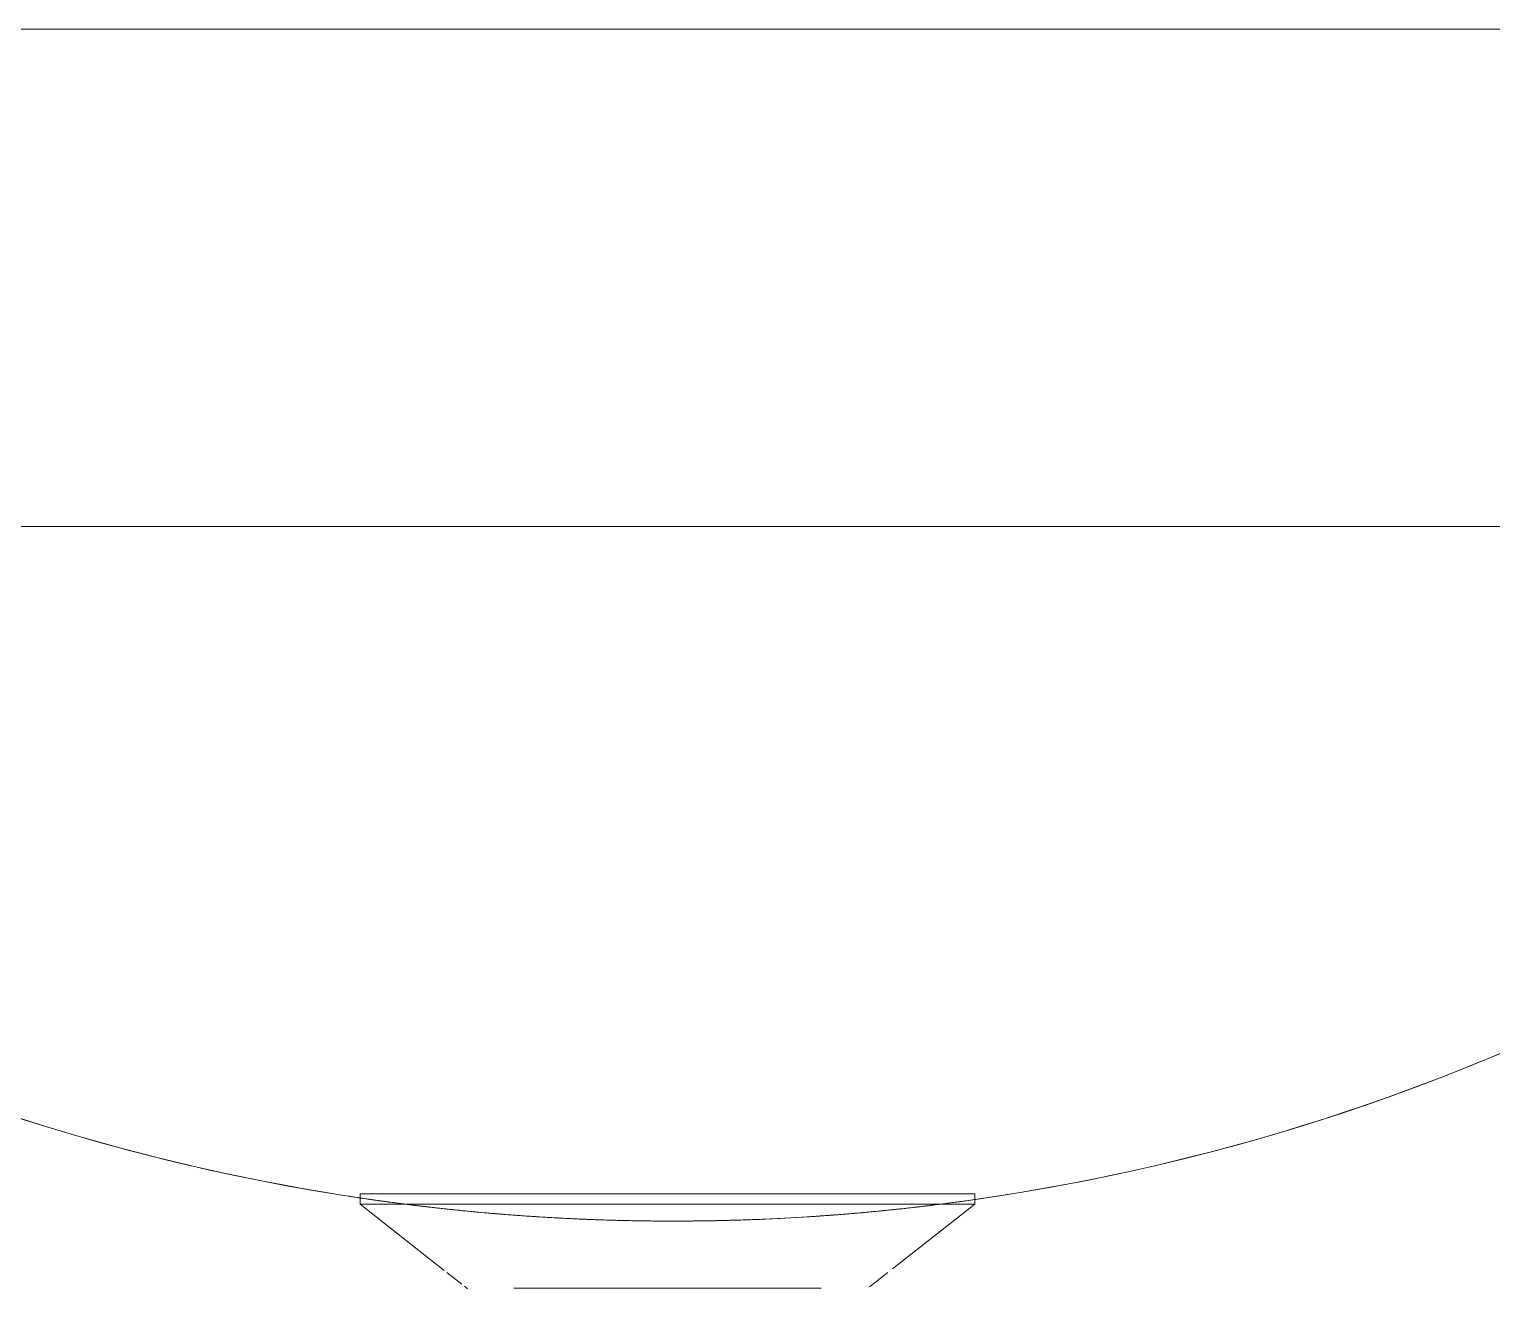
# Model space of a CAD drawing. Header units: metres. Extents: x -0.9 to 62, y -37.3 to 60.
# Drawn here: x 24.581 to 24.7238, y 0.6771 to 0.8 of the extents above; entities that cross this region are included whole.
import ezdxf

# ---------------------------------------------------------------- set-up
doc = ezdxf.new("R2010")
doc.units = ezdxf.units.M
doc.layers.add('P-SANR-FIXT', color=7, linetype='Continuous', lineweight=5)

# ---------------------------------------------------------------- blocks, each defined once
blk = doc.blocks.new('USO_ESG_Cuba lavatório retângular - Uso geral-3263039-DD')
at = {"layer": 'P-SANR-FIXT', "color": 253, "true_color": 0xa6a6a6}
for p, q in [((42.80048132883658, 0.8000000000000004), (43.17326067448492, 0.8000000000000004)), ((43.17326067448492, 0.8000000000000004), (42.80048132883658, 0.8000000000000004)), ((42.95633120958562, 0.6863124999999956), (42.95633120958562, 0.6853124999999958)), ((43.01633120958562, 0.6863124999999997), (42.95633120958562, 0.6863124999999997)), ((42.95633120958562, 0.6853124999999958), (42.96454992449899, 0.6788549382823857)), ((42.95633120958562, 0.6853124999999997), (43.01633120958562, 0.6853124999999997)), ((43.0083236197212, 0.6790208222494047), (43.01633120958562, 0.6853124999999948)), ((43.01633120958562, 0.6853124999999948), (43.01633120958562, 0.6863124999999956)), ((42.96481435177057, 0.6786471739975676), (42.96628176842705, 0.6774942037674879)), ((43.00607492916686, 0.6772539939567294), (43.00784806740067, 0.6786471739975676)), ((42.96652479217712, 0.6773032565352888), (42.96683052255545, 0.6770630398094619))]:
    blk.add_line(p, q, dxfattribs=at)
at = {"layer": 'P-SANR-FIXT'}
for p, q in [((43.15938120958561, 0.7999999999999957), (42.81322406347361, 0.7999999999999957)), ((42.81322406347361, 0.7514807692307655), (43.15938120958561, 0.7514807692307655))]:
    blk.add_line(p, q, dxfattribs=at)
at = {"layer": 'P-SANR-FIXT', "color": 254, "true_color": 0xdfdfdf}
for p, q in [((42.95779951409676, 0.6863124999999997), (42.95633120958562, 0.6863124999999997)), ((42.97118104019864, 0.6863124999999997), (42.95779951409676, 0.6863124999999997)), ((42.97133120958562, 0.6863124999999997), (42.99693781130342, 0.6863124999999997)), ((42.97133120958562, 0.6863124999999997), (42.99693781130342, 0.6863124999999997)), ((42.99693781130342, 0.6863124999999997), (43.00133120958562, 0.6863124999999997)), ((42.99693781130342, 0.6863124999999997), (43.00018940257329, 0.6863124999999997)), ((43.00018940257329, 0.6863124999999997), (43.00133120958562, 0.6863124999999997)), ((43.01060171941687, 0.6863124999999997), (43.00148137897259, 0.6863124999999997)), ((43.01633120958562, 0.6863124999999997), (43.01060171941687, 0.6863124999999997)), ((42.97572460786782, 0.6771275392750103), (42.97133120958562, 0.6771275392750103)), ((43.00133120958562, 0.6771275392750103), (42.97133120958562, 0.6771275392750103)), ((43.00133120958562, 0.6771275392750103), (42.97572460786782, 0.6771275392750103))]:
    blk.add_line(p, q, dxfattribs=at)
at = {"layer": 'P-SANR-FIXT', "color": 7, "true_color": 0xf3f3f3}
for p, q in [((42.95633120958562, 0.6853124999999997), (42.97123052100547, 0.6853124999999997)), ((42.97706069975438, 0.6863124999999997), (42.97118104019864, 0.6863124999999997)), ((42.97807963446603, 0.6863124999999997), (42.97706069975438, 0.6863124999999997)), ((42.99194153112843, 0.6863124999999997), (42.97812761243581, 0.6863124999999997)), ((43.00148137897259, 0.6863124999999997), (42.99213024811571, 0.6863124999999997)), ((43.00148137897259, 0.6853124999999997), (43.01633120958562, 0.6853124999999997))]:
    blk.add_line(p, q, dxfattribs=at)
at = {"layer": 'P-SANR-FIXT', "color": 7, "true_color": 0xfafafa}
for p, q in [((42.97123052100547, 0.6853124999999997), (42.97172865525788, 0.6853124999999997)), ((42.97180103874382, 0.6853124999999997), (42.97230526127762, 0.6853124999999997)), ((42.97248190395483, 0.6853124999999997), (42.97395002457874, 0.6853124999999997)), ((42.97413199439623, 0.6853124999999997), (42.97564095467401, 0.6853124999999997)), ((42.97592042198275, 0.6853124999999997), (42.97807963446603, 0.6853124999999997)), ((42.9783869914661, 0.6853124999999997), (42.99194153112843, 0.6853124999999997)), ((42.9923942483066, 0.6853124999999997), (42.99453480673544, 0.6853124999999997)), ((42.99479352463698, 0.6853124999999997), (42.99702146449723, 0.6853124999999997)), ((42.99720761028419, 0.6853124999999997), (42.99871239459249, 0.6853124999999997)), ((42.9988938170053, 0.6853124999999997), (43.00035715789362, 0.6853124999999997)), ((43.00041903984033, 0.6853124999999997), (43.00101372709717, 0.6853124999999997)), ((43.00107477182699, 0.6853124999999997), (43.00148137897259, 0.6853124999999997))]:
    blk.add_line(p, q, dxfattribs=at)
at = {"layer": 'P-SANR-FIXT', "color": 253, "true_color": 0xa6a6a6}
for radius, start, end in [(0.2074834206650593, 222.937236077639, 316.8851896650911), (0.2074834206650563, 227.373266516293, 261.5238366663278), (0.2074834206650537, 291.3133667418494, 312.6267334837029), (0.2074834206650569, 278.172613735174, 291.3133667418491)]:
    blk.add_arc((42.98687100166076, 0.8911496555965603), radius, start, end, dxfattribs=at)
at = {"layer": 'P-SANR-FIXT', "color": 254, "true_color": 0xdfdfdf}
for radius, start, end in [(0.2074834206650508, 261.5238366663276, 262.6109572083691), (0.207483420665048, 277.1840611547783, 278.1726137351743), (0.207483420665053, 262.9665122600007, 263.1579103734423), (0.2074834206650588, 263.1684683194263, 265.0540727034755), (0.2074834206650581, 265.1291403909223, 265.6977277403813), (0.2074834206650537, 274.0033837726163, 274.5512066968894), (0.2074834206650562, 274.6359845247026, 276.5090641478018), (0.2074834206650458, 276.52629099306, 277.0334744313546)]:
    blk.add_arc((42.98687100166076, 0.8911496555965603), radius, start, end, dxfattribs=at)
at = {"layer": 'P-SANR-FIXT', "color": 7, "true_color": 0xf3f3f3}
for radius, start, end in [(0.2074834206650508, 262.6109572083691, 262.8159388452191), (0.207483420665056, 265.7214723367254, 265.85041041564), (0.2074834206650507, 265.8854470051111, 267.5741136212627), (0.207483420665058, 267.5877000912349, 269.8251854663308), (0.2074834206650502, 272.3280810412898, 273.6872685626295), (0.2074834206650565, 273.7184585598463, 273.8685262512195), (0.2074834206650497, 273.899040901584, 274.0033837726164), (0.2074834206650568, 270.2737661729321, 271.3874269256596), (0.2074834206650523, 271.4397742357302, 272.2383082952784)]:
    blk.add_arc((42.98687100166076, 0.8911496555965603), radius, start, end, dxfattribs=at)
at = {"layer": 'P-SANR-FIXT', "color": 7, "true_color": 0xfafafa}
for radius, start, end in [(0.2074834206650545, 269.8505557564981, 269.977008214595), (0.2074834206650563, 270.0779768158208, 270.2737661729321)]:
    blk.add_arc((42.98687100166076, 0.8911496555965603), radius, start, end, dxfattribs=at)
at = {"layer": 'P-SANR-FIXT', "color": 253, "true_color": 0xa6a6a6}
for points, knots in [([(42.95521110503694, 0.686095953370432), (42.95527758525417, 0.6860856889529545), (42.95549795726297, 0.6860515001568652), (42.95587831622689, 0.6859940496684593), (42.95589366237948, 0.6859917333667013)], [0, 0, 0, 0, 0.05555555555555555, 0.05785151706999306, 0.05785151706999306, 0.05785151706999306, 0.05785151706999306]), ([(42.9573660956994, 0.6857744970323031), (42.95687262204122, 0.6858453620401627), (42.95579304508776, 0.6860057877421931), (42.95529420530847, 0.6860831228485853), (42.95521110503694, 0.6860959533704319)], [0.8888888888888891, 0.8888888888888891, 0.8888888888888891, 0.8888888888888891, 0.9305555555555556, 1, 1, 1, 1]), ([(43.00946380863677, 0.6848999648723869), (43.00888317429341, 0.6848363624139964), (43.00766931997749, 0.6847082974353083), (43.00566005895055, 0.6845151660800097), (43.00351673336204, 0.6843312093802236), (43.00056929267327, 0.6841092816657754), (42.99655020290383, 0.6838719255794594), (42.99209573785917, 0.6837178398048469), (42.98823195672265, 0.6836620813398805), (42.984909079792, 0.6836666469562748), (42.98165117561373, 0.6837237835933966), (42.97744290882941, 0.6838615298744322), (42.97324692158107, 0.6840981286395491), (42.96952307320498, 0.6843867594890634), (42.96682756743233, 0.684630991171072), (42.96433565030433, 0.6848893006973081), (42.96142337724909, 0.6852239660325378), (42.95898438914154, 0.6855452492115717), (42.95769507813817, 0.68572725369373), (42.9573660956994, 0.6857744970323031)], [0.2222222222222222, 0.2222222222222222, 0.2222222222222222, 0.2222222222222222, 0.25, 0.2777777777777778, 0.3055555555555556, 0.3333333333333333, 0.3888888888888888, 0.4444444444444444, 0.4791666666666666, 0.5138888888888888, 0.548611111111111, 0.5833333333333333, 0.6527777777777777, 0.6875, 0.7222222222222222, 0.7569444444444444, 0.7916666666666667, 0.8611111111111112, 0.8888888888888891, 0.8888888888888891, 0.8888888888888891, 0.8888888888888891]), ([(43.01718196382346, 0.685892218645682), (43.01712603025815, 0.6858839587735582), (43.01682360290028, 0.685839047941737), (43.0159764346238, 0.6857173635989524), (43.01484965837877, 0.6855596515530068), (43.01320221922309, 0.6853396610874954), (43.01115312603765, 0.6850899121856521), (43.01004444298013, 0.6849635673307776), (43.00946380863677, 0.6848999648723869)], [0, 0, 0, 0, 0.05555555555555555, 0.08333333333333333, 0.1111111111111111, 0.1666666666666667, 0.1944444444444444, 0.2222222222222222, 0.2222222222222222, 0.2222222222222222, 0.2222222222222222])]:
    blk.add_open_spline(points, degree=3, knots=knots, dxfattribs=at)
at = {"layer": 'P-SANR-FIXT', "color": 254, "true_color": 0xdfdfdf}
for points, knots in [([(42.9560823979338, 0.6859633291211232), (42.9562073970783, 0.6859445731443584), (42.95645212803228, 0.6859080523208965), (42.95673607061916, 0.6858662467439393), (42.9568683579215, 0.6858469139066946)], [0.06670887458469368, 0.06670887458469368, 0.06670887458469368, 0.06670887458469368, 0.08333333333333333, 0.09621117130691209, 0.09621117130691209, 0.09621117130691209, 0.09621117130691209]), ([(42.95736240663226, 0.6857753322980594), (42.9580214620276, 0.6856806538783908), (42.95927126488643, 0.6855058503935608), (42.96103394892967, 0.6852800746125264), (42.96180500262301, 0.6851857682581441), (42.96203480788888, 0.6851580611451517)], [0.1111111111111111, 0.1111111111111111, 0.1111111111111111, 0.1111111111111111, 0.1666666666666667, 0.1944444444444444, 0.2059581620167658, 0.2059581620167658, 0.2059581620167658, 0.2059581620167658]), ([(43.01051673559431, 0.6850180682695394), (43.01182916999225, 0.6851689148561644), (43.01344990635647, 0.6853727311930361), (43.014642257129, 0.6855327633269721), (43.01492550497252, 0.685571376463174)], [0.7950684996981029, 0.7950684996981029, 0.7950684996981029, 0.7950684996981029, 0.8611111111111112, 0.8844426154178114, 0.8844426154178114, 0.8844426154178114, 0.8844426154178114]), ([(43.01550259622239, 0.6856509669956401), (43.01580495482199, 0.6856931534052821), (43.01628298189737, 0.6857612561758009), (43.01662664433571, 0.6858109569514983), (43.01675523947698, 0.6858296539602128)], [0.9015104175100196, 0.9015104175100196, 0.9015104175100196, 0.9015104175100196, 0.9305555555555556, 0.9548575690139011, 0.9548575690139011, 0.9548575690139011, 0.9548575690139011]), ([(42.96210684503817, 0.6851493886640628), (42.96240855212805, 0.6851131203717555), (42.96328560934467, 0.6850096156047113), (42.96483086334986, 0.6848371716332144), (42.96683980098314, 0.6846318951710093), (42.96826588429852, 0.6845008134259414), (42.96899130782128, 0.6844380536021896)], [0.2071591206422177, 0.2071591206422177, 0.2071591206422177, 0.2071591206422177, 0.2222222222222222, 0.25, 0.2777777777777778, 0.3055555555555556, 0.3055555555555556, 0.3055555555555556, 0.3055555555555556]), ([(43.00359779309443, 0.6843416241565051), (43.00429245399889, 0.6843978421748318), (43.0058668780631, 0.684533188684018), (43.00816474513043, 0.6847574377700835), (43.00961695854677, 0.6849154712809656), (43.01031302892607, 0.6849947594418369)], [0.695636999727824, 0.695636999727824, 0.695636999727824, 0.695636999727824, 0.7222222222222222, 0.7569444444444444, 0.7916666666666667, 0.7916666666666667, 0.7916666666666667, 0.7916666666666667])]:
    blk.add_open_spline(points, degree=3, knots=knots, dxfattribs=at)
at = {"layer": 'P-SANR-FIXT', "color": 253, "true_color": 0xa6a6a6}
blk.add_open_spline([(43.01675523947698, 0.6858296539602128), (43.01699411257694, 0.6858643847625386), (43.01713651423545, 0.6858855069729506), (43.01718196382346, 0.685892218645682)], degree=3, dxfattribs=at)
at = {"layer": 'P-SANR-FIXT', "color": 254, "true_color": 0xdfdfdf}
for points in [[(42.96950257001259, 0.6843944605402018), (42.97006294878647, 0.6843473802206808), (42.97063136624556, 0.6843019301185941), (42.97121035262056, 0.6842581044821849)], [(43.00133834960048, 0.684171083601121), (43.00188638601594, 0.6842093854736747), (43.00242431775828, 0.6842492548102248), (43.00295682764742, 0.6842907276935103)]]:
    blk.add_open_spline(points, degree=3, dxfattribs=at)
at = {"layer": 'P-SANR-FIXT', "color": 7, "true_color": 0xf3f3f3}
for points in [[(42.9714194166037, 0.6842423851318022), (42.97155613949945, 0.6842321741012907), (42.97169345933542, 0.6842220540964585), (42.97183140112227, 0.6842120275415635)], [(42.9953075428366, 0.6838381745140583), (42.99696540653359, 0.6839060816562103), (42.99860125523666, 0.6839927422489187), (43.00013748527664, 0.6840907985936734)], [(43.00039379029952, 0.6841073233338687), (43.00055520375398, 0.6841178341937735), (43.00071556057976, 0.6841284731076173), (43.00087497230258, 0.6841392409347441)], [(43.00099965352832, 0.6841477021177275), (43.0010953983106, 0.6841542297848836), (43.00119081064111, 0.6841608043219913), (43.00128591490564, 0.6841674259169521)], [(42.99489074452414, 0.6838215179205718), (42.99501378732975, 0.6838263118732341), (42.99513674498045, 0.6838312121145304), (42.9952595859307, 0.6838362156535934)]]:
    blk.add_open_spline(points, degree=3, dxfattribs=at)
for points, knots in [([(42.97197572360103, 0.6842015878080577), (42.97248682979751, 0.6841647956615933), (42.97378782958285, 0.6840759134141903), (42.97572693963946, 0.6839620046806579), (42.97715618327992, 0.6838929692956398), (42.97774862155514, 0.6838668888855723)], [0.3426334824291954, 0.3426334824291954, 0.3426334824291954, 0.3426334824291954, 0.361111111111111, 0.3888888888888888, 0.4084490544428694, 0.4084490544428694, 0.4084490544428694, 0.4084490544428694]), ([(42.97806477647969, 0.6838532111386468), (42.97820846851843, 0.6838471038111877), (42.97919472332935, 0.683806207413504), (42.98123512390655, 0.6837362011347787), (42.9842471996223, 0.6836741456180674), (42.98756753672242, 0.6836585638587335), (42.9901119554417, 0.6836876455773294), (42.99153969188117, 0.6837183806079558), (42.99190196838526, 0.6837271387047266)], [0.4119267808103936, 0.4119267808103936, 0.4119267808103936, 0.4119267808103936, 0.4166666666666666, 0.4444444444444444, 0.4791666666666666, 0.5138888888888888, 0.548611111111111, 0.5604745151838405, 0.5604745151838405, 0.5604745151838405, 0.5604745151838405]), ([(42.99209750013348, 0.6837319593444062), (42.9927295424343, 0.6837478447817995), (42.99356294545277, 0.6837726941321154), (42.99439598580332, 0.6838027329187846), (42.99460072811219, 0.6838104220294605)], [0.5626102101539342, 0.5626102101539342, 0.5626102101539342, 0.5626102101539342, 0.5833333333333333, 0.5900936385849294, 0.5900936385849294, 0.5900936385849294, 0.5900936385849294])]:
    blk.add_open_spline(points, degree=3, knots=knots, dxfattribs=at)

msp = doc.modelspace()

# ---------------------------------------------------------------- block references
at = {"layer": 'P-SANR-FIXT', "color": 253, "true_color": 0xa6a6a6}
msp.add_blockref('USO_ESG_Cuba lavatório retângular - Uso geral-3263039-DD', (-18.34301804267776, 0), dxfattribs=at)

doc.saveas('drawing.dxf')
